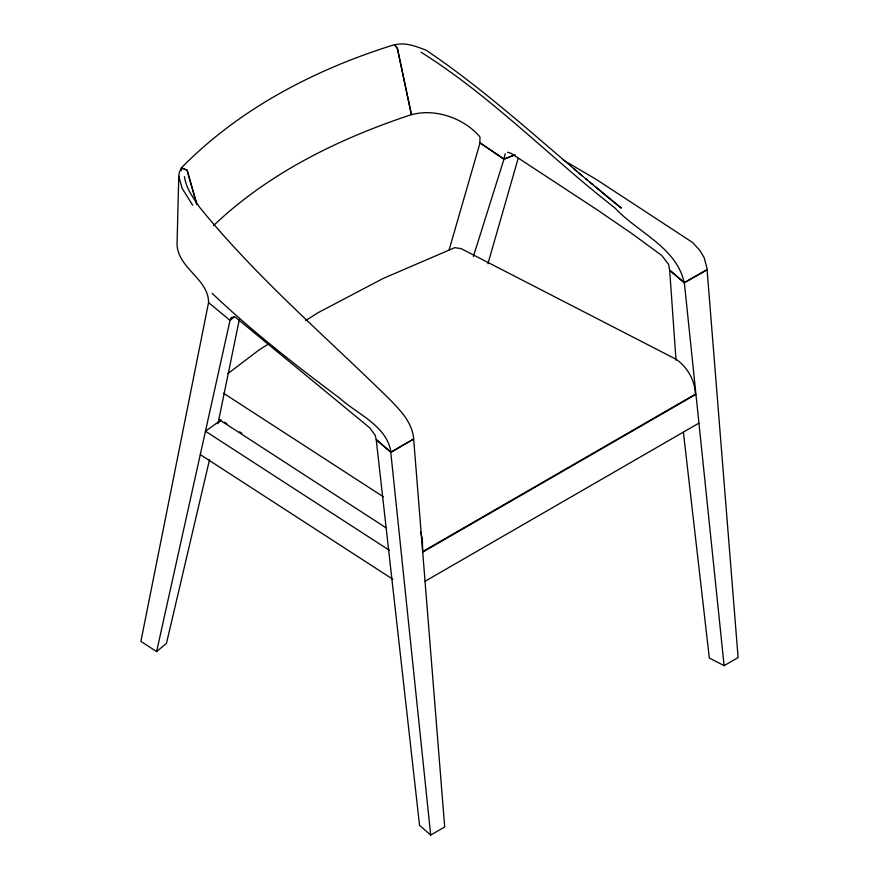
<?xml version="1.0" encoding="UTF-8"?>
<svg xmlns="http://www.w3.org/2000/svg" width="879" height="879" viewBox="0 0 879 879"><rect width="100%" height="100%" fill="white"/><g stroke="black" fill="none" stroke-linecap="round" stroke-linejoin="round"><path stroke-width="1.32" d="M208.576 302.618C208.598 278.775 177.822 268.425 177.042 244.208L178.767 176.371L179.36 172.262L181.513 167.933L187.15 170.196L196.709 203.752M239.451 318.923L217.959 423.744M230.012 320.286L234.034 316.847L230.034 320.33L208.543 302.618L140.893 641.384L156.616 651.581L230.034 320.33L231.364 317.374L235.33 317.154L369.751 427.842L375.135 435.171L376.223 439.566L419.547 825.337L430.699 835.05L444.697 826.974L413.657 439.006C412.405 422.316 399.868 409.79 388.815 398.517C324.878 335.756 256.272 277.138 199.654 207.345C193.325 197.874 185.996 188.337 184.48 176.712M209.532 459.684L166.461 643.384L156.616 651.581M595.006 186.359L621.343 208.136C556.044 155.935 495.69 97.075 426.238 50.268C416.239 46.444 405.746 42.137 394.858 44.752L397.407 48.543L411.482 114.753C435.215 108.007 464.343 118.324 479.978 136.97L479.89 142.837L503.821 159.132L505.249 153.759M487.933 263.744L518.17 158.374M449.103 249.911L480.055 142.794L504.008 159.066L514.863 154.935M473.385 256.459L504.008 159.066L514.819 154.913M218.827 422.403L221.101 419.986L205.455 431.226L389.397 550.32M181.503 170.603L181.371 167.867C239.692 108.414 315.748 69.034 394.726 44.598L397.44 48.664L411.383 114.655C339.327 138.475 268.963 172.8 213.586 225.518M227.925 373.564L259.217 349.853L268.491 343.997M305.606 320.582L318.363 312.539L383.112 278.478L454.784 247.647L461.123 248.636L676.478 359.467C687.521 367.598 695.047 380.321 695.322 394.199L422.667 551.572L422.359 538.97L420.536 531.96M390.77 452.224L376.223 439.566L390.957 452.3L413.679 439.006L390.77 452.224L430.699 835.05M422.711 552.122L695.827 394.44M425.04 581.272L698.827 423.206M724.12 665.645L738.107 657.569L707.079 269.6L684.345 282.62L724.12 665.645L709.331 658.03L683.412 432.38M507.546 152.243L510.996 153.287L597.237 209.872L632.43 233.957L661.799 255.525L668.589 264.359L669.666 270.172L684.192 282.818L707.375 269.677L704.09 257.503L699.706 250.185L692.531 242.439L595.863 179.162L563.186 160.011M181.371 167.867L187.062 170.163L196.819 204.62M421.041 52.213C491.361 96.316 549.606 157.121 614.948 207.96C637.242 232.199 676.962 247.482 684.192 282.818M224.563 422.195L226.859 423.678M239.549 431.809L241.857 433.281M223.453 393.188L383.343 496.789M218.728 419.327L385.804 527.664M200.269 454.597L392.781 579.228M573.932 168.933L577.085 171.548M579.195 173.284L582.359 175.899M585.524 178.514L587.622 180.261M589.732 181.997L592.896 184.612M684.345 282.62L669.666 270.172L676.028 360.247M212.125 293.311C252.02 331.251 295.487 365.192 339.591 398.055C357.478 414.459 386.771 425.403 390.957 452.3M192.677 205.246L182.052 188.194L178.767 176.371"/></g></svg>
